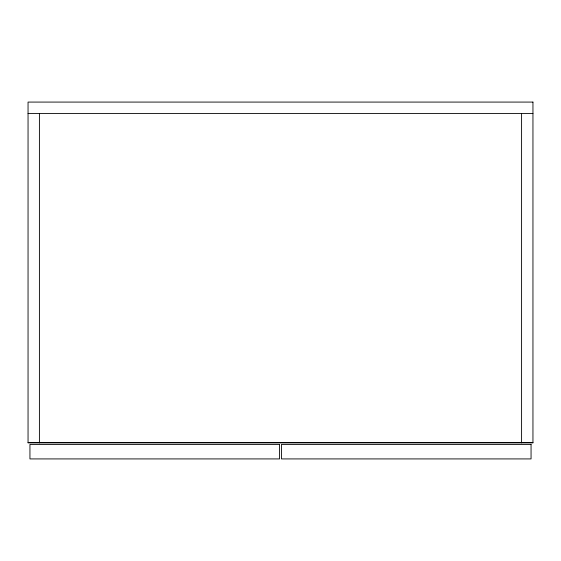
<?xml version="1.0" encoding="UTF-8"?>
<svg xmlns="http://www.w3.org/2000/svg" width="561" height="561" viewBox="0 0 561 561"><rect width="100%" height="100%" fill="white"/><g stroke="black" fill="none" stroke-linecap="round" stroke-linejoin="round"><path stroke-width="0.84" d="M28.05 113.441L532.95 113.441M28.05 442.51L532.95 442.51M521.59 113.441L521.59 442.888M39.41 113.441L39.41 442.888M532.95 102.081L28.05 102.081L28.05 442.888L532.95 442.888L532.95 102.081M279.553 444.403L29.943 444.403L29.943 458.919L279.553 458.919L279.553 444.403M531.057 444.403L281.447 444.403L281.447 458.919L531.057 458.919L531.057 444.403"/></g></svg>
